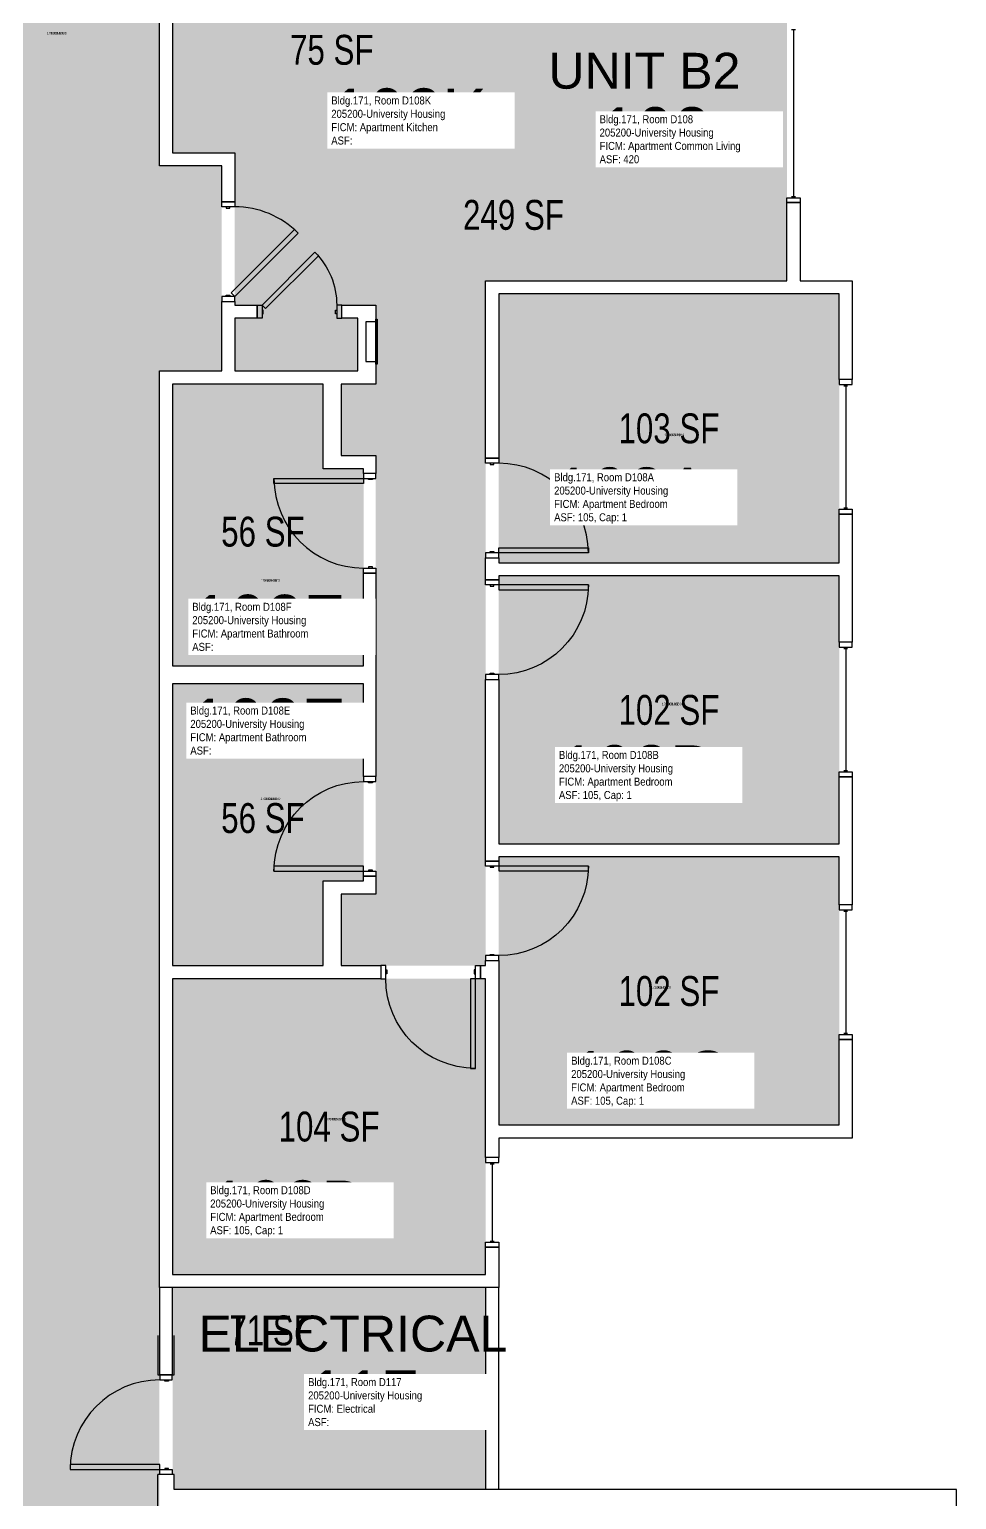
# Model space of a CAD drawing. Header units: inches. Extents: x -179 to 1729, y 245 to 1632.
# Drawn here: x 1320 to 1693, y 729 to 1319 of the extents above; entities that cross this region are included whole.
import ezdxf
from ezdxf.enums import TextEntityAlignment as Align

# ---------------------------------------------------------------- set-up
doc = ezdxf.new("R2010")
doc.units = ezdxf.units.IN
doc.header["$LTSCALE"] = 48
doc.header["$MEASUREMENT"] = 0
for name, color, linetype in [('A-DOOR', 2, 'Continuous'), ('A-GLAZ', 1, 'Continuous'), ('A-IDEN-RNUM', 7, 'Continuous'), ('A-IDEN-SNUM', 4, 'Continuous'), ('A-IDEN-VNUM', 4, 'Continuous'), ('A-MISC', 2, 'Continuous'), ('A-WALL', 5, 'Continuous'), ('AREA-TEXT', 3, 'Continuous'), ('Rooms-Category-Color', 7, 'Continuous'), ('Rooms-College-Color', 7, 'Continuous'), ('Rooms-Department-Color', 7, 'Continuous'), ('Rooms-Division-Color', 7, 'Continuous'), ('Rooms-Information', 7, 'Continuous')]:
    doc.layers.add(name, color=color, linetype=linetype)
doc.styles.add('CP_AREA', font='arial.ttf', dxfattribs={"height": 15})
doc.styles.add('CP_ROOMSNUMBER', font='arial.ttf', dxfattribs={"height": 1})
doc.styles.add('CP_ROOMVNUMBER', font='arial.ttf', dxfattribs={"width": 0.85, "height": 0.075})
doc.styles.get("Standard").update_dxf_attribs({"font": 'arial.ttf'})

msp = doc.modelspace()

# ---------------------------------------------------------------- hatches: boundary and pattern name
h = msp.add_hatch()
h.set_pattern_fill('ANSI31', color=256, style=0)
h.set_pattern_definition([(45, (2023.71835, 754.76828), (0.088388348, -0.088388348), [])])
h.paths.add_polyline_path([(1439.77, 1086.24), (1439.77, 1144.97), (1430.56, 1144.97), (1430.56, 1086.24)], flags=9)
at = {"layer": 'Rooms-Category-Color', "true_color": 0xadadad}
for points in [[(1080.66, 1265.75), (996.12, 1265.75), (996.12, 1353.75), (1085.52, 1353.75), (1085.52, 1378.75), (1167.84, 1378.75), (1167.84, 1353.75), (1372.63, 1353.75), (1372.63, 1264.36), (1397.63, 1264.36), (1397.63, 1182.03), (1372.63, 1182.03), (1372.63, 594.38), (1312.63, 594.38), (1312.63, 985.16), (1287.63, 985.16), (1287.63, 1067.48), (1312.63, 1067.48), (1312.63, 1263.5), (1282.38, 1293.75), (1080.66, 1293.75)], [(1503.62, 732.87), (1503.62, 814), (1377.88, 814), (1377.88, 738.87), (1378.5, 738.87), (1378.5, 732.87)]]:
    msp.add_hatch(color=253, dxfattribs=at).paths.add_polyline_path(points)
at = {"layer": 'Rooms-Category-Color', "true_color": 0x728ef3}
for points in [[(1377.88, 1269.61), (1508, 1269.61), (1508, 1339.75), (1493.38, 1339.75), (1493.38, 1353.75), (1377.88, 1353.75)], [(1508, 1353.75), (1508, 1269.61), (1402.88, 1269.61), (1402.88, 1208.48), (1411.83, 1208.48), (1411.83, 1203.23), (1402.88, 1203.23), (1402.88, 1182.03), (1452.25, 1182.03), (1452.25, 1203.23), (1445.83, 1203.23), (1445.83, 1208.48), (1459.5, 1208.48), (1459.5, 1176.78), (1445.63, 1176.78), (1445.63, 1148.03), (1459.5, 1148.03), (1459.5, 972), (1445.63, 972), (1445.63, 943.25), (1503.62, 943.25), (1503.62, 1218.25), (1624.63, 1218.25), (1624.63, 1353.75)], [(1645.63, 1213), (1645.63, 1105), (1508.87, 1105), (1508.87, 1213)], [(1377.88, 1063.64), (1454.63, 1063.64), (1454.63, 1142.78), (1438.38, 1142.78), (1438.38, 1176.78), (1377.88, 1176.78)], [(1645.63, 992.12), (1508.87, 992.12), (1508.87, 1099.75), (1645.63, 1099.75)], [(1377.88, 943.25), (1438.38, 943.25), (1438.38, 977.25), (1454.63, 977.25), (1454.63, 1056.39), (1377.88, 1056.39)], [(1508.87, 879.25), (1645.63, 879.25), (1645.63, 986.87), (1508.87, 986.87)], [(1377.88, 819.25), (1503.62, 819.25), (1503.62, 938), (1377.88, 938)]]:
    msp.add_hatch(color=171, dxfattribs=at).paths.add_polyline_path(points)
at = {"layer": 'Rooms-College-Color', "true_color": 0xadadad}
for points in [[(1080.66, 1265.75), (996.12, 1265.75), (996.12, 1353.75), (1085.52, 1353.75), (1085.52, 1378.75), (1167.84, 1378.75), (1167.84, 1353.75), (1372.63, 1353.75), (1372.63, 1264.36), (1397.63, 1264.36), (1397.63, 1182.03), (1372.63, 1182.03), (1372.63, 594.38), (1312.63, 594.38), (1312.63, 985.16), (1287.63, 985.16), (1287.63, 1067.48), (1312.63, 1067.48), (1312.63, 1263.5), (1282.38, 1293.75), (1080.66, 1293.75)], [(1377.88, 1269.61), (1508, 1269.61), (1508, 1339.75), (1493.38, 1339.75), (1493.38, 1353.75), (1377.88, 1353.75)], [(1508, 1353.75), (1508, 1269.61), (1402.88, 1269.61), (1402.88, 1208.48), (1411.83, 1208.48), (1411.83, 1203.23), (1402.88, 1203.23), (1402.88, 1182.03), (1452.25, 1182.03), (1452.25, 1203.23), (1445.83, 1203.23), (1445.83, 1208.48), (1459.5, 1208.48), (1459.5, 1176.78), (1445.63, 1176.78), (1445.63, 1148.03), (1459.5, 1148.03), (1459.5, 972), (1445.63, 972), (1445.63, 943.25), (1503.62, 943.25), (1503.62, 1218.25), (1624.63, 1218.25), (1624.63, 1353.75)], [(1645.63, 1213), (1645.63, 1105), (1508.87, 1105), (1508.87, 1213)], [(1377.88, 1063.64), (1454.63, 1063.64), (1454.63, 1142.78), (1438.38, 1142.78), (1438.38, 1176.78), (1377.88, 1176.78)], [(1645.63, 992.12), (1508.87, 992.12), (1508.87, 1099.75), (1645.63, 1099.75)], [(1377.88, 943.25), (1438.38, 943.25), (1438.38, 977.25), (1454.63, 977.25), (1454.63, 1056.39), (1377.88, 1056.39)], [(1508.87, 879.25), (1645.63, 879.25), (1645.63, 986.87), (1508.87, 986.87)], [(1377.88, 819.25), (1503.62, 819.25), (1503.62, 938), (1377.88, 938)], [(1503.62, 732.87), (1503.62, 814), (1377.88, 814), (1377.88, 738.87), (1378.5, 738.87), (1378.5, 732.87)]]:
    msp.add_hatch(color=253, dxfattribs=at).paths.add_polyline_path(points)
at = {"layer": 'Rooms-Department-Color', "true_color": 0xacacac}
for points in [[(1080.66, 1265.75), (996.12, 1265.75), (996.12, 1353.75), (1085.52, 1353.75), (1085.52, 1378.75), (1167.84, 1378.75), (1167.84, 1353.75), (1372.63, 1353.75), (1372.63, 1264.36), (1397.63, 1264.36), (1397.63, 1182.03), (1372.63, 1182.03), (1372.63, 594.38), (1312.63, 594.38), (1312.63, 985.16), (1287.63, 985.16), (1287.63, 1067.48), (1312.63, 1067.48), (1312.63, 1263.5), (1282.38, 1293.75), (1080.66, 1293.75)], [(1503.62, 732.87), (1503.62, 814), (1377.88, 814), (1377.88, 738.87), (1378.5, 738.87), (1378.5, 732.87)]]:
    msp.add_hatch(color=253, dxfattribs=at).paths.add_polyline_path(points)
at = {"layer": 'Rooms-Department-Color', "true_color": 0x604aed}
for points in [[(1377.88, 1269.61), (1508, 1269.61), (1508, 1339.75), (1493.38, 1339.75), (1493.38, 1353.75), (1377.88, 1353.75)], [(1508, 1353.75), (1508, 1269.61), (1402.88, 1269.61), (1402.88, 1208.48), (1411.83, 1208.48), (1411.83, 1203.23), (1402.88, 1203.23), (1402.88, 1182.03), (1452.25, 1182.03), (1452.25, 1203.23), (1445.83, 1203.23), (1445.83, 1208.48), (1459.5, 1208.48), (1459.5, 1176.78), (1445.63, 1176.78), (1445.63, 1148.03), (1459.5, 1148.03), (1459.5, 972), (1445.63, 972), (1445.63, 943.25), (1503.62, 943.25), (1503.62, 1218.25), (1624.63, 1218.25), (1624.63, 1353.75)], [(1645.63, 1213), (1645.63, 1105), (1508.87, 1105), (1508.87, 1213)], [(1377.88, 1063.64), (1454.63, 1063.64), (1454.63, 1142.78), (1438.38, 1142.78), (1438.38, 1176.78), (1377.88, 1176.78)], [(1645.63, 992.12), (1508.87, 992.12), (1508.87, 1099.75), (1645.63, 1099.75)], [(1377.88, 943.25), (1438.38, 943.25), (1438.38, 977.25), (1454.63, 977.25), (1454.63, 1056.39), (1377.88, 1056.39)], [(1508.87, 879.25), (1645.63, 879.25), (1645.63, 986.87), (1508.87, 986.87)], [(1377.88, 819.25), (1503.62, 819.25), (1503.62, 938), (1377.88, 938)]]:
    msp.add_hatch(color=173, dxfattribs=at).paths.add_polyline_path(points)
at = {"layer": 'Rooms-Division-Color', "true_color": 0xadadad}
for points in [[(1080.66, 1265.75), (996.12, 1265.75), (996.12, 1353.75), (1085.52, 1353.75), (1085.52, 1378.75), (1167.84, 1378.75), (1167.84, 1353.75), (1372.63, 1353.75), (1372.63, 1264.36), (1397.63, 1264.36), (1397.63, 1182.03), (1372.63, 1182.03), (1372.63, 594.38), (1312.63, 594.38), (1312.63, 985.16), (1287.63, 985.16), (1287.63, 1067.48), (1312.63, 1067.48), (1312.63, 1263.5), (1282.38, 1293.75), (1080.66, 1293.75)], [(1503.62, 732.87), (1503.62, 814), (1377.88, 814), (1377.88, 738.87), (1378.5, 738.87), (1378.5, 732.87)]]:
    msp.add_hatch(color=253, dxfattribs=at).paths.add_polyline_path(points)
at = {"layer": 'Rooms-Division-Color', "true_color": 0x604aed}
for points in [[(1377.88, 1269.61), (1508, 1269.61), (1508, 1339.75), (1493.38, 1339.75), (1493.38, 1353.75), (1377.88, 1353.75)], [(1508, 1353.75), (1508, 1269.61), (1402.88, 1269.61), (1402.88, 1208.48), (1411.83, 1208.48), (1411.83, 1203.23), (1402.88, 1203.23), (1402.88, 1182.03), (1452.25, 1182.03), (1452.25, 1203.23), (1445.83, 1203.23), (1445.83, 1208.48), (1459.5, 1208.48), (1459.5, 1176.78), (1445.63, 1176.78), (1445.63, 1148.03), (1459.5, 1148.03), (1459.5, 972), (1445.63, 972), (1445.63, 943.25), (1503.62, 943.25), (1503.62, 1218.25), (1624.63, 1218.25), (1624.63, 1353.75)], [(1645.63, 1213), (1645.63, 1105), (1508.87, 1105), (1508.87, 1213)], [(1377.88, 1063.64), (1454.63, 1063.64), (1454.63, 1142.78), (1438.38, 1142.78), (1438.38, 1176.78), (1377.88, 1176.78)], [(1645.63, 992.12), (1508.87, 992.12), (1508.87, 1099.75), (1645.63, 1099.75)], [(1377.88, 943.25), (1438.38, 943.25), (1438.38, 977.25), (1454.63, 977.25), (1454.63, 1056.39), (1377.88, 1056.39)], [(1508.87, 879.25), (1645.63, 879.25), (1645.63, 986.87), (1508.87, 986.87)], [(1377.88, 819.25), (1503.62, 819.25), (1503.62, 938), (1377.88, 938)]]:
    msp.add_hatch(color=173, dxfattribs=at).paths.add_polyline_path(points)

# ---------------------------------------------------------------- linework, layer by layer
at = {"layer": 'A-DOOR'}
for points in [[(1397.63, 1247.97), (1397.63, 1249.97), (1402.88, 1249.97), (1402.88, 1247.97)], [(1399.38, 1247.97), (1399.38, 1247.47), (1400.88, 1247.47), (1400.88, 1247.97)], [(1402.88, 1211.97), (1401.46, 1213.38), (1426.92, 1238.84), (1428.33, 1237.42)], [(1413.83, 1208.48), (1415.24, 1207.07), (1436.45, 1228.28), (1435.04, 1229.69)], [(1397.63, 1211.97), (1397.63, 1209.97), (1402.88, 1209.97), (1402.88, 1211.97)], [(1399.38, 1211.97), (1399.38, 1212.47), (1400.88, 1212.47), (1400.88, 1211.97)], [(1413.83, 1203.23), (1411.83, 1203.23), (1411.83, 1208.48), (1413.83, 1208.48)], [(1413.83, 1204.98), (1414.33, 1204.98), (1414.33, 1206.48), (1413.83, 1206.48)], [(1443.83, 1204.98), (1443.33, 1204.98), (1443.33, 1206.48), (1443.83, 1206.48)], [(1443.83, 1203.23), (1445.83, 1203.23), (1445.83, 1208.48), (1443.83, 1208.48)], [(1503.62, 1145), (1503.62, 1147), (1508.87, 1147), (1508.87, 1145)], [(1459.5, 1138.89), (1459.5, 1140.89), (1454.63, 1140.89), (1454.63, 1138.89)], [(1505.38, 1145), (1505.38, 1144.5), (1506.88, 1144.5), (1506.88, 1145)], [(1454.63, 1138.89), (1454.63, 1136.89), (1418.63, 1136.89), (1418.63, 1138.89)], [(1458.13, 1138.89), (1458.13, 1138.39), (1456.63, 1138.39), (1456.63, 1138.89)], [(1508.87, 1109), (1508.87, 1111), (1544.88, 1111), (1544.88, 1109)], [(1503.62, 1109), (1503.62, 1107), (1508.87, 1107), (1508.87, 1109)], [(1505.38, 1109), (1505.38, 1109.5), (1506.88, 1109.5), (1506.88, 1109)], [(1459.5, 1102.89), (1459.5, 1100.89), (1454.63, 1100.89), (1454.63, 1102.89)], [(1458.13, 1102.89), (1458.13, 1103.39), (1456.63, 1103.39), (1456.63, 1102.89)], [(1503.62, 1096.12), (1503.62, 1098.12), (1508.87, 1098.12), (1508.87, 1096.12)], [(1505.38, 1096.12), (1505.38, 1095.62), (1506.88, 1095.62), (1506.88, 1096.12)], [(1508.87, 1096.12), (1508.87, 1094.12), (1544.88, 1094.12), (1544.88, 1096.12)], [(1503.62, 1060.12), (1503.62, 1058.12), (1508.87, 1058.12), (1508.87, 1060.12)], [(1505.38, 1060.12), (1505.38, 1060.62), (1506.88, 1060.62), (1506.88, 1060.12)], [(1459.5, 1017.14), (1459.5, 1019.14), (1454.63, 1019.14), (1454.63, 1017.14)], [(1458.13, 1017.14), (1458.13, 1016.64), (1456.63, 1016.64), (1456.63, 1017.14)], [(1454.63, 981.14), (1454.63, 983.14), (1418.63, 983.14), (1418.63, 981.14)], [(1459.5, 981.14), (1459.5, 979.14), (1454.63, 979.14), (1454.63, 981.14)], [(1458.13, 981.14), (1458.13, 981.64), (1456.63, 981.64), (1456.63, 981.14)], [(1503.62, 983.25), (1503.62, 985.25), (1508.87, 985.25), (1508.87, 983.25)], [(1505.38, 983.25), (1505.38, 982.75), (1506.88, 982.75), (1506.88, 983.25)], [(1508.87, 983.25), (1508.87, 981.25), (1544.88, 981.25), (1544.88, 983.25)], [(1503.62, 947.25), (1503.62, 945.25), (1508.87, 945.25), (1508.87, 947.25)], [(1505.38, 947.25), (1505.38, 947.75), (1506.88, 947.75), (1506.88, 947.25)], [(1463.5, 943.25), (1461.5, 943.25), (1461.5, 938), (1463.5, 938)], [(1463.5, 941.5), (1464, 941.5), (1464, 940), (1463.5, 940)], [(1499.5, 941.5), (1499, 941.5), (1499, 940), (1499.5, 940)], [(1499.5, 943.25), (1501.5, 943.25), (1501.5, 938), (1499.5, 938)], [(1499.5, 938), (1497.5, 938), (1497.5, 902), (1499.5, 902)], [(1377.75, 776.87), (1377.75, 778.87), (1372.75, 778.87), (1372.75, 776.87)], [(1376.25, 776.87), (1376.25, 776.37), (1374.75, 776.37), (1374.75, 776.87)], [(1372.75, 740.87), (1372.75, 742.87), (1336.75, 742.87), (1336.75, 740.87)], [(1377.75, 740.87), (1377.75, 738.87), (1372.75, 738.87), (1372.75, 740.87)], [(1376.25, 740.87), (1376.25, 741.37), (1374.75, 741.37), (1374.75, 740.87)]]:
    msp.add_lwpolyline(points, close=True, dxfattribs=at)
for centre, start, end in [((1402.88, 1211.97), 45, 90), ((1508.87, 1109), 0, 90), ((1454.63, 1138.89), 180, 270), ((1372.75, 740.87), 90, 180)]:
    msp.add_arc(centre, 36, start, end, dxfattribs=at)
at = {"layer": 'A-DOOR', "extrusion": (0, 0, -1)}
for centre, radius, start, end in [((-1413.83, 1208.48), 30, 135, 180), ((-1508.88, 1096.12), 36, 180, 270), ((-1454.63, 981.14), 36, 0, 90), ((-1508.88, 983.25), 36, 180, 270), ((-1499.5, 938), 36, 270, 0)]:
    msp.add_arc(centre, radius, start, end, dxfattribs=at)
at = {"layer": 'A-GLAZ'}
for p, q in [((1626.5, 1319.13), (1628, 1319.13)), ((1627.25, 1319.13), (1627.25, 1252.13)), ((1626.5, 1252.13), (1628, 1252.13)), ((1647.5, 1176.09), (1649, 1176.09)), ((1648.25, 1176.09), (1648.25, 1127.09)), ((1647.5, 1127.09), (1649, 1127.09)), ((1647.5, 1070.62), (1649, 1070.62)), ((1648.25, 1070.62), (1648.25, 1021.62)), ((1647.5, 1021.62), (1649, 1021.62)), ((1647.5, 965.1), (1649, 965.1)), ((1648.25, 965.1), (1648.25, 916.1)), ((1647.5, 916.1), (1649, 916.1)), ((1505.5, 863.63), (1507, 863.63)), ((1506.25, 863.63), (1506.25, 832.63)), ((1505.5, 832.63), (1507, 832.63))]:
    msp.add_line(p, q, dxfattribs=at)
for points in [[(1629.88, 1251.63), (1629.88, 1249.63), (1624.63, 1249.63), (1624.63, 1251.63)], [(1650.88, 1176.59), (1650.88, 1178.59), (1645.63, 1178.59), (1645.63, 1176.59)], [(1650.88, 1126.59), (1650.88, 1124.59), (1645.63, 1124.59), (1645.63, 1126.59)], [(1650.88, 1071.12), (1650.88, 1073.12), (1645.63, 1073.12), (1645.63, 1071.12)], [(1650.88, 1021.12), (1650.88, 1019.12), (1645.63, 1019.12), (1645.63, 1021.12)], [(1650.88, 965.6), (1650.88, 967.6), (1645.63, 967.6), (1645.63, 965.6)], [(1650.88, 915.6), (1650.88, 913.6), (1645.63, 913.6), (1645.63, 915.6)], [(1508.87, 864.13), (1508.87, 866.13), (1503.62, 866.13), (1503.62, 864.13)], [(1508.87, 832.13), (1508.87, 830.13), (1503.62, 830.13), (1503.62, 832.13)]]:
    msp.add_lwpolyline(points, close=True, dxfattribs=at)
at = {"layer": 'A-MISC'}
msp.add_lwpolyline([(1459.5, 1201.83), (1455.5, 1201.83), (1455.5, 1185.83), (1459.5, 1185.83)], dxfattribs=at)
msp.add_lwpolyline([(1459.5, 1202.83), (1460, 1202.83), (1460, 1184.83), (1459.5, 1184.83)], close=True, dxfattribs=at)
at = {"layer": 'A-WALL'}
for p, q in [((1372.63, 1264.36), (1372.63, 1359)), ((1377.88, 1353.75), (1377.88, 1269.61)), ((1377.88, 1269.61), (1402.88, 1269.61)), ((1402.88, 1269.61), (1402.88, 1249.97)), ((1397.63, 1264.36), (1372.63, 1264.36)), ((1397.63, 1249.97), (1397.63, 1264.36)), ((1402.88, 1249.97), (1397.63, 1249.97)), ((1624.63, 1218.25), (1624.63, 1249.63)), ((1624.63, 1249.63), (1629.88, 1249.63)), ((1629.88, 1249.63), (1629.88, 1218.25)), ((1503.62, 1218.25), (1624.63, 1218.25)), ((1503.62, 1147), (1503.62, 1218.25)), ((1629.88, 1218.25), (1650.88, 1218.25)), ((1650.88, 1218.25), (1650.88, 1178.59)), ((1645.63, 1213), (1508.87, 1213)), ((1508.87, 1213), (1508.87, 1147)), ((1645.63, 1178.59), (1645.63, 1213)), ((1397.63, 1182.03), (1397.63, 1209.97)), ((1397.63, 1209.97), (1402.88, 1209.97)), ((1402.88, 1209.97), (1402.88, 1208.48)), ((1402.88, 1208.48), (1411.83, 1208.48)), ((1411.83, 1208.48), (1411.83, 1203.23)), ((1445.83, 1208.48), (1459.5, 1208.48)), ((1445.83, 1203.23), (1445.83, 1208.48)), ((1459.5, 1208.48), (1459.5, 1176.78)), ((1411.83, 1203.23), (1402.88, 1203.23)), ((1402.88, 1203.23), (1402.88, 1182.03)), ((1452.25, 1203.23), (1445.83, 1203.23)), ((1452.25, 1182.03), (1452.25, 1203.23)), ((1372.63, 942.62), (1372.63, 1182.03)), ((1372.63, 1182.03), (1397.63, 1182.03)), ((1402.88, 1182.03), (1452.25, 1182.03)), ((1377.88, 1176.78), (1377.88, 1063.64)), ((1438.38, 1176.78), (1377.88, 1176.78)), ((1438.38, 1142.78), (1438.38, 1176.78)), ((1445.63, 1176.78), (1445.63, 1148.03)), ((1459.5, 1176.78), (1445.63, 1176.78)), ((1650.88, 1178.59), (1645.63, 1178.59)), ((1445.63, 1148.03), (1459.5, 1148.03)), ((1459.5, 1148.03), (1459.5, 1140.89)), ((1508.87, 1147), (1503.62, 1147)), ((1454.63, 1142.78), (1438.38, 1142.78)), ((1454.63, 1140.89), (1454.63, 1142.78)), ((1459.5, 1140.89), (1454.63, 1140.89)), ((1645.63, 1105), (1645.63, 1124.59)), ((1645.63, 1124.59), (1650.88, 1124.59)), ((1650.88, 1124.59), (1650.88, 1073.12)), ((1503.62, 1098.12), (1503.62, 1107)), ((1503.62, 1107), (1508.87, 1107)), ((1508.87, 1107), (1508.87, 1105)), ((1508.87, 1105), (1645.63, 1105)), ((1454.63, 1063.64), (1454.63, 1100.89)), ((1454.63, 1100.89), (1459.5, 1100.89)), ((1459.5, 1100.89), (1459.5, 1019.14)), ((1508.87, 1098.12), (1503.62, 1098.12)), ((1645.63, 1099.75), (1508.87, 1099.75)), ((1508.87, 1099.75), (1508.87, 1098.12)), ((1645.63, 1073.12), (1645.63, 1099.75)), ((1650.88, 1073.12), (1645.63, 1073.12)), ((1377.88, 1063.64), (1454.63, 1063.64)), ((1503.62, 985.25), (1503.62, 1058.12)), ((1503.62, 1058.12), (1508.87, 1058.12)), ((1508.87, 1058.12), (1508.87, 992.12)), ((1454.63, 1056.39), (1377.88, 1056.39)), ((1377.88, 1056.39), (1377.88, 943.25)), ((1454.63, 1019.14), (1454.63, 1056.39)), ((1459.5, 1019.14), (1454.63, 1019.14)), ((1645.63, 992.12), (1645.63, 1019.12)), ((1645.63, 1019.12), (1650.88, 1019.12)), ((1650.88, 1019.12), (1650.88, 967.6)), ((1508.87, 992.12), (1645.63, 992.12)), ((1645.63, 986.87), (1508.87, 986.87)), ((1508.87, 986.87), (1508.87, 985.25)), ((1645.63, 967.6), (1645.63, 986.87)), ((1508.87, 985.25), (1503.62, 985.25)), ((1438.38, 977.25), (1454.63, 977.25)), ((1438.38, 943.25), (1438.38, 977.25)), ((1454.63, 977.25), (1454.63, 979.14)), ((1454.63, 979.14), (1459.5, 979.14)), ((1459.5, 979.14), (1459.5, 972)), ((1459.5, 972), (1445.63, 972)), ((1445.63, 972), (1445.63, 943.25)), ((1650.88, 967.6), (1645.63, 967.6)), ((1503.62, 943.25), (1503.62, 945.25)), ((1503.62, 945.25), (1508.87, 945.25)), ((1508.87, 945.25), (1508.87, 879.25)), ((1372.63, 814), (1372.63, 942.62)), ((1377.88, 943.25), (1438.38, 943.25)), ((1445.63, 943.25), (1458.88, 943.25)), ((1458.88, 943.25), (1461.5, 943.25)), ((1461.5, 943.25), (1461.5, 938)), ((1501.5, 943.25), (1503.62, 943.25)), ((1501.5, 938), (1501.5, 943.25)), ((1377.88, 938), (1377.88, 819.25)), ((1458.88, 938), (1377.88, 938)), ((1461.5, 938), (1458.88, 938)), ((1503.62, 938), (1501.5, 938)), ((1503.62, 874.62), (1503.62, 938)), ((1645.63, 879.25), (1645.63, 913.6)), ((1645.63, 913.6), (1650.88, 913.6)), ((1650.88, 913.6), (1650.88, 874)), ((1503.62, 866.13), (1503.62, 874.62)), ((1508.87, 879.25), (1645.63, 879.25)), ((1650.88, 874), (1508.87, 874)), ((1508.87, 874), (1508.87, 866.13)), ((1508.87, 866.13), (1503.62, 866.13)), ((1503.62, 819.25), (1503.62, 830.13)), ((1503.62, 830.13), (1508.87, 830.13)), ((1508.87, 830.13), (1508.87, 814)), ((1377.88, 819.25), (1503.62, 819.25)), ((1377.88, 814), (1372.63, 814)), ((1372.63, 814), (1372.63, 778.87)), ((1508.87, 814), (1372.63, 814)), ((1377.88, 778.87), (1377.88, 814)), ((1508.87, 814), (1503.62, 814)), ((1503.62, 814), (1503.62, 732.87)), ((1508.87, 732.87), (1508.87, 814)), ((1372, 794.75), (1372, 778.87)), ((1378.5, 778.87), (1378.5, 794.75)), ((1372, 778.87), (1378.5, 778.87)), ((1372.63, 778.87), (1377.88, 778.87)), ((1372, 672), (1372, 738.87)), ((1378.5, 738.87), (1372, 738.87)), ((1378.5, 732.87), (1378.5, 738.87)), ((1692.75, 732.87), (1378.5, 732.87)), ((1692.75, 720.48), (1692.75, 732.87))]:
    msp.add_line(p, q, dxfattribs=at)

# ---------------------------------------------------------------- texts
at = {"layer": 'A-IDEN-RNUM', "style": 'CP_ROOMSNUMBER', "width": 0.85}
for s, p in [('0110-B0', (1331.4, 1317.19)), ('0108-K0', (1462.9, 1284)), ('0108-00', (1570.97, 1275.64)), ('0108-A0', (1579.42, 1155.86)), ('0108-F0', (1417.21, 1097.38)), ('0108-B0', (1578.35, 1047.81)), ('0108-E0', (1417.21, 1009.74)), ('0108-C0', (1573.99, 933.99)), ('0108-D0', (1443.56, 881.06)), ('0117-00', (1469.51, 769.85))]:
    msp.add_text(s, height=1, dxfattribs=at).set_placement(p, align=Align.CENTER)
at = {"layer": 'A-IDEN-SNUM', "style": 'CP_ROOMSNUMBER', "width": 0.85}
for s, p in [('1710D110B0', (1331.4, 1317.19)), ('1710D108K0', (1462.9, 1284)), ('1710D10800', (1570.97, 1275.64)), ('1710D108A0', (1579.42, 1155.86)), ('1710D108F0', (1417.21, 1097.38)), ('1710D108B0', (1578.35, 1047.81)), ('1710D108E0', (1417.21, 1009.74)), ('1710D108C0', (1573.99, 933.99)), ('1710D108D0', (1443.56, 881.06)), ('1710D11700', (1469.51, 769.85))]:
    msp.add_text(s, height=1, dxfattribs=at).set_placement(p, align=Align.CENTER)
at = {"layer": 'A-IDEN-VNUM', "style": 'CP_ROOMVNUMBER', "width": 0.85}
for s, p in [('108K', (1441.63, 1272.93)), ('108', (1549.39, 1265.4)), ('108A', (1531.13, 1120.71)), ('108F', (1385.81, 1069.6)), ('108E', (1385.04, 1027.95)), ('108B', (1533.06, 1009.19)), ('108C', (1537.97, 886.42)), ('108D', (1393.02, 834.42)), ('117', (1432.33, 758.29))]:
    msp.add_text(s, height=22.5, dxfattribs=at).set_placement(p)
at = {"layer": 'A-MISC'}
for s, p in [('UNIT B2', (1567.39, 1295.4)), ('ELECTRICAL', (1450.33, 788.29))]:
    msp.add_text(s, height=14.4, dxfattribs=at).set_placement(p, align=Align.CENTER)
at = {"layer": 'AREA-TEXT', "style": 'CP_AREA', "width": 0.75}
for s, p in [('75 SF', (1441.84, 1311.01)), ('249 SF', (1514.81, 1244.72)), ('103 SF', (1577.25, 1159)), ('56 SF', (1414.19, 1117.52)), ('102 SF', (1577.25, 1045.94)), ('56 SF', (1414.19, 1002.51)), ('102 SF', (1577.25, 933.06)), ('104 SF', (1440.75, 878.62)), ('71 SF', (1417.48, 796.75))]:
    msp.add_text(s, height=12, dxfattribs=at).set_placement(p, align=Align.MIDDLE_CENTER)

# ---------------------------------------------------------------- next in the draw order: texts
at = {"layer": 'Rooms-Information', "char_height": 3.2143, "width": 72, "attachment_point": 7, "style": 'CP_ROOMVNUMBER', "bg_fill": 3, "box_fill_scale": 1.5, "bg_fill_color": 256, "bg_fill_true_color": 13158600, "bg_fill_transparency": 0}
for s, insert in [('Bldg.171, Room D108K^M^J205200-University Housing^M^JFICM: Apartment Kitchen^M^JASF: ', (1441.63, 1272.93)), ('Bldg.171, Room D108^M^J205200-University Housing^M^JFICM: Apartment Common Living^M^JASF: 420', (1549.39, 1265.4)), ('Bldg.171, Room D108A^M^J205200-University Housing^M^JFICM: Apartment Bedroom^M^JASF: 105, Cap: 1', (1531.13, 1120.71)), ('Bldg.171, Room D108F^M^J205200-University Housing^M^JFICM: Apartment Bathroom^M^JASF: ', (1385.81, 1069.6)), ('Bldg.171, Room D108E^M^J205200-University Housing^M^JFICM: Apartment Bathroom^M^JASF: ', (1385.04, 1027.95)), ('Bldg.171, Room D108B^M^J205200-University Housing^M^JFICM: Apartment Bedroom^M^JASF: 105, Cap: 1', (1533.06, 1009.19)), ('Bldg.171, Room D108C^M^J205200-University Housing^M^JFICM: Apartment Bedroom^M^JASF: 105, Cap: 1', (1537.97, 886.42)), ('Bldg.171, Room D108D^M^J205200-University Housing^M^JFICM: Apartment Bedroom^M^JASF: 105, Cap: 1', (1393.02, 834.42)), ('Bldg.171, Room D117^M^J205200-University Housing^M^JFICM: Electrical^M^JASF: ', (1432.33, 758.29))]:
    msp.add_mtext(s, dxfattribs=dict(at, insert=insert))

doc.saveas('drawing.dxf')
